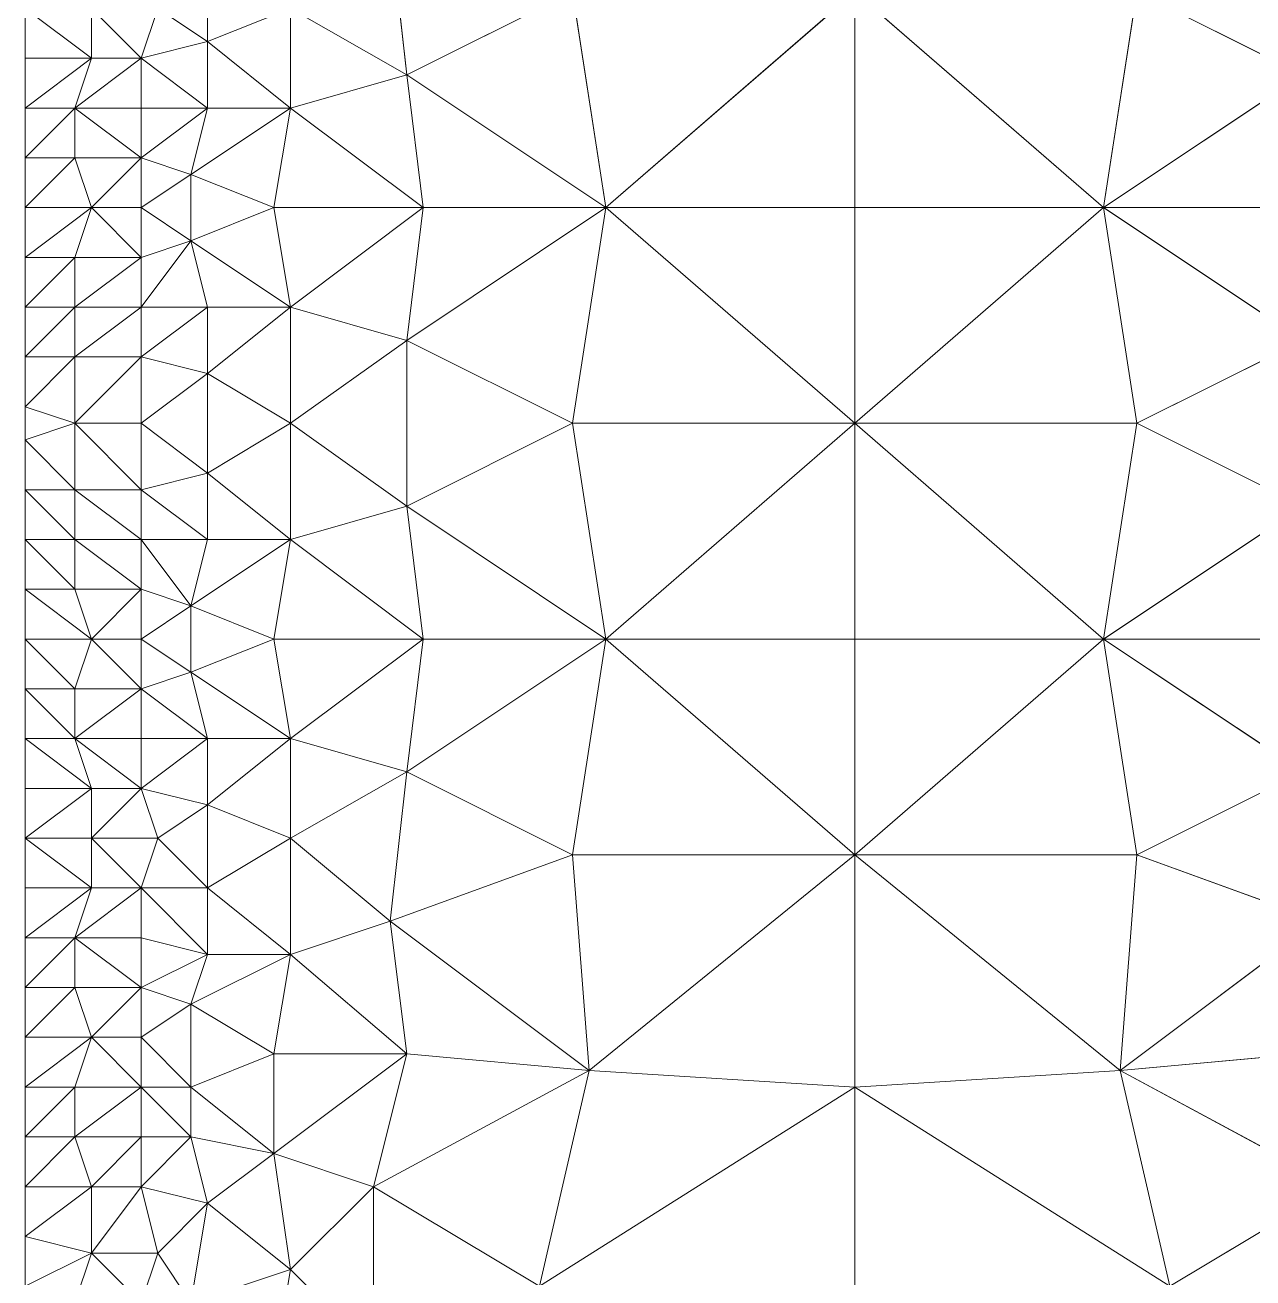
# Model space of a CAD drawing. Header units: metres. Extents: x 0 to 8, y 0 to 4.
# Drawn here: x 0 to 0.74, y 2.485 to 3.24 of the extents above; entities that cross this region are included whole.
import ezdxf

# ---------------------------------------------------------------- set-up
doc = ezdxf.new("R2010")
doc.units = ezdxf.units.M
doc.header["$MEASUREMENT"] = 0
for name, color, linetype, lineweight in [('DL_FE_MESH', 134, 'Continuous', 0), ('DL_FE_MESH_CELLS_4', 132, 'Continuous', 0), ('DL_TOPOLOGY', 7, 'Continuous', 0)]:
    doc.layers.add(name, color=color, linetype=linetype, lineweight=lineweight)

msp = doc.modelspace()

# ---------------------------------------------------------------- linework, layer by layer
at = {"layer": 'DL_FE_MESH'}
for p, q in [((0.22, 3.3), (0.23, 3.21)), ((0.11, 3.28), (0.11, 3.23)), ((0.23, 3.21), (0.33, 3.26)), ((0.35, 3.13), (0.33, 3.26)), ((0.5, 3.26), (0.35, 3.13)), ((0.5, 3.13), (0.5, 3.26)), ((0.65, 3.13), (0.5, 3.26)), ((0.65, 3.13), (0.67, 3.26)), ((0.77, 3.21), (0.67, 3.26)), ((0.04, 3.22), (0, 3.25)), ((0.04, 3.22), (0.04, 3.25)), ((0.07, 3.22), (0.04, 3.25)), ((0.07, 3.22), (0.08, 3.25)), ((0.11, 3.23), (0.08, 3.25)), ((0.11, 3.23), (0.16, 3.25)), ((0.16, 3.19), (0.16, 3.25)), ((0.23, 3.21), (0.16, 3.25)), ((0.07, 3.22), (0.11, 3.23)), ((0.11, 3.19), (0.11, 3.23)), ((0.16, 3.19), (0.11, 3.23)), ((0, 3.22), (0.04, 3.22)), ((0.04, 3.22), (0, 3.19)), ((0.03, 3.19), (0.04, 3.22)), ((0.07, 3.22), (0.03, 3.19)), ((0.04, 3.22), (0.07, 3.22)), ((0.07, 3.19), (0.07, 3.22)), ((0.11, 3.19), (0.07, 3.22)), ((0.23, 3.21), (0.16, 3.19)), ((0.24, 3.13), (0.23, 3.21)), ((0.35, 3.13), (0.23, 3.21)), ((0.65, 3.13), (0.77, 3.21)), ((0, 3.19), (0.03, 3.19)), ((0.03, 3.19), (0, 3.16)), ((0.03, 3.16), (0.03, 3.19)), ((0.03, 3.19), (0.07, 3.19)), ((0.07, 3.16), (0.03, 3.19)), ((0.07, 3.16), (0.07, 3.19)), ((0.07, 3.19), (0.11, 3.19)), ((0.11, 3.19), (0.07, 3.16)), ((0.1, 3.15), (0.11, 3.19)), ((0.16, 3.19), (0.1, 3.15)), ((0.11, 3.19), (0.16, 3.19)), ((0.16, 3.19), (0.15, 3.13)), ((0.24, 3.13), (0.16, 3.19)), ((0, 3.16), (0.03, 3.16)), ((0.03, 3.16), (0, 3.13)), ((0.04, 3.13), (0.03, 3.16)), ((0.03, 3.16), (0.07, 3.16)), ((0.07, 3.16), (0.04, 3.13)), ((0.07, 3.13), (0.07, 3.16)), ((0.07, 3.16), (0.1, 3.15)), ((0.07, 3.13), (0.1, 3.15)), ((0.1, 3.15), (0.1, 3.11)), ((0.15, 3.13), (0.1, 3.15)), ((0, 3.13), (0.04, 3.13)), ((0.04, 3.13), (0, 3.1)), ((0.03, 3.1), (0.04, 3.13)), ((0.04, 3.13), (0.07, 3.13)), ((0.07, 3.1), (0.04, 3.13)), ((0.07, 3.1), (0.07, 3.13)), ((0.1, 3.11), (0.07, 3.13)), ((0.1, 3.11), (0.15, 3.13)), ((0.15, 3.13), (0.24, 3.13)), ((0.16, 3.07), (0.15, 3.13)), ((0.24, 3.13), (0.16, 3.07)), ((0.23, 3.05), (0.24, 3.13)), ((0.23, 3.05), (0.35, 3.13)), ((0.24, 3.13), (0.35, 3.13)), ((0.33, 3), (0.35, 3.13)), ((0.35, 3.13), (0.5, 3.13)), ((0.5, 3), (0.35, 3.13)), ((0.5, 3), (0.5, 3.13)), ((0.5, 3.13), (0.65, 3.13)), ((0.65, 3.13), (0.5, 3)), ((0.67, 3), (0.65, 3.13)), ((0.65, 3.13), (0.76, 3.13)), ((0.77, 3.05), (0.65, 3.13)), ((0.07, 3.1), (0.1, 3.11)), ((0.1, 3.11), (0.07, 3.07)), ((0.11, 3.07), (0.1, 3.11)), ((0.16, 3.07), (0.1, 3.11)), ((0, 3.1), (0.03, 3.1)), ((0.03, 3.1), (0, 3.07)), ((0.03, 3.07), (0.03, 3.1)), ((0.03, 3.1), (0.07, 3.1)), ((0.07, 3.1), (0.03, 3.07)), ((0.07, 3.07), (0.07, 3.1)), ((0, 3.07), (0.03, 3.07)), ((0.03, 3.07), (0, 3.04)), ((0.03, 3.04), (0.03, 3.07)), ((0.03, 3.07), (0.07, 3.07)), ((0.07, 3.07), (0.03, 3.04)), ((0.07, 3.04), (0.07, 3.07)), ((0.07, 3.07), (0.11, 3.07)), ((0.11, 3.07), (0.07, 3.04)), ((0.11, 3.03), (0.11, 3.07)), ((0.11, 3.07), (0.16, 3.07)), ((0.11, 3.03), (0.16, 3.07)), ((0.16, 3), (0.16, 3.07)), ((0.16, 3.07), (0.23, 3.05)), ((0.16, 3), (0.23, 3.05)), ((0.23, 3.05), (0.23, 2.95)), ((0.33, 3), (0.23, 3.05)), ((0.67, 3), (0.77, 3.05)), ((0, 3.04), (0.03, 3.04)), ((0, 3.01), (0.03, 3.04)), ((0.03, 3), (0.03, 3.04)), ((0.03, 3.04), (0.07, 3.04)), ((0.07, 3.04), (0.03, 3)), ((0.07, 3), (0.07, 3.04)), ((0.07, 3.04), (0.11, 3.03)), ((0.07, 3), (0.11, 3.03)), ((0.11, 3.03), (0.11, 2.97)), ((0.16, 3), (0.11, 3.03)), ((0, 3.01), (0.03, 3)), ((0, 2.99), (0.03, 3)), ((0.03, 2.96), (0.03, 3)), ((0.03, 3), (0.07, 3)), ((0.07, 2.96), (0.03, 3)), ((0.07, 2.96), (0.07, 3)), ((0.11, 2.97), (0.07, 3)), ((0.11, 2.97), (0.16, 3)), ((0.16, 2.93), (0.16, 3)), ((0.23, 2.95), (0.16, 3)), ((0.23, 2.95), (0.33, 3)), ((0.35, 2.87), (0.33, 3)), ((0.33, 3), (0.5, 3)), ((0.5, 3), (0.35, 2.87)), ((0.5, 2.87), (0.5, 3)), ((0.5, 3), (0.67, 3)), ((0.65, 2.87), (0.5, 3)), ((0.65, 2.87), (0.67, 3)), ((0.67, 3), (0.77, 2.95)), ((0.03, 2.96), (0, 2.99)), ((0.07, 2.96), (0.11, 2.97)), ((0.11, 2.93), (0.11, 2.97)), ((0.16, 2.93), (0.11, 2.97)), ((0, 2.96), (0.03, 2.96)), ((0.03, 2.93), (0, 2.96)), ((0.03, 2.93), (0.03, 2.96)), ((0.03, 2.96), (0.07, 2.96)), ((0.07, 2.93), (0.03, 2.96)), ((0.07, 2.93), (0.07, 2.96)), ((0.11, 2.93), (0.07, 2.96)), ((0.16, 2.93), (0.23, 2.95)), ((0.24, 2.87), (0.23, 2.95)), ((0.35, 2.87), (0.23, 2.95)), ((0.77, 2.95), (0.65, 2.87)), ((0, 2.93), (0.03, 2.93)), ((0.03, 2.9), (0, 2.93)), ((0.03, 2.9), (0.03, 2.93)), ((0.03, 2.93), (0.07, 2.93)), ((0.07, 2.9), (0.03, 2.93)), ((0.07, 2.9), (0.07, 2.93)), ((0.07, 2.93), (0.11, 2.93)), ((0.1, 2.89), (0.07, 2.93)), ((0.1, 2.89), (0.11, 2.93)), ((0.16, 2.93), (0.1, 2.89)), ((0.11, 2.93), (0.16, 2.93)), ((0.15, 2.87), (0.16, 2.93)), ((0.24, 2.87), (0.16, 2.93)), ((0, 2.9), (0.03, 2.9)), ((0.04, 2.87), (0, 2.9)), ((0.04, 2.87), (0.03, 2.9)), ((0.03, 2.9), (0.07, 2.9)), ((0.07, 2.9), (0.04, 2.87)), ((0.07, 2.87), (0.07, 2.9)), ((0.07, 2.9), (0.1, 2.89)), ((0.07, 2.87), (0.1, 2.89)), ((0.1, 2.89), (0.1, 2.85)), ((0.15, 2.87), (0.1, 2.89)), ((0, 2.87), (0.04, 2.87)), ((0.03, 2.84), (0, 2.87)), ((0.03, 2.84), (0.04, 2.87)), ((0.04, 2.87), (0.07, 2.87)), ((0.07, 2.84), (0.04, 2.87)), ((0.07, 2.84), (0.07, 2.87)), ((0.1, 2.85), (0.07, 2.87)), ((0.1, 2.85), (0.15, 2.87)), ((0.15, 2.87), (0.16, 2.81)), ((0.24, 2.87), (0.15, 2.87)), ((0.24, 2.87), (0.16, 2.81)), ((0.23, 2.79), (0.24, 2.87)), ((0.23, 2.79), (0.35, 2.87)), ((0.24, 2.87), (0.35, 2.87)), ((0.33, 2.74), (0.35, 2.87)), ((0.35, 2.87), (0.5, 2.87)), ((0.5, 2.74), (0.35, 2.87)), ((0.5, 2.74), (0.5, 2.87)), ((0.5, 2.87), (0.65, 2.87)), ((0.65, 2.87), (0.5, 2.74)), ((0.67, 2.74), (0.65, 2.87)), ((0.65, 2.87), (0.76, 2.87)), ((0.77, 2.79), (0.65, 2.87)), ((0.07, 2.84), (0.1, 2.85)), ((0.11, 2.81), (0.1, 2.85)), ((0.16, 2.81), (0.1, 2.85)), ((0, 2.84), (0.03, 2.84)), ((0.03, 2.81), (0, 2.84)), ((0.03, 2.81), (0.03, 2.84)), ((0.03, 2.84), (0.07, 2.84)), ((0.07, 2.84), (0.03, 2.81)), ((0.07, 2.81), (0.07, 2.84)), ((0.11, 2.81), (0.07, 2.84)), ((0, 2.81), (0.03, 2.81)), ((0.04, 2.78), (0, 2.81)), ((0.04, 2.78), (0.03, 2.81)), ((0.03, 2.81), (0.07, 2.81)), ((0.07, 2.78), (0.03, 2.81)), ((0.07, 2.78), (0.07, 2.81)), ((0.07, 2.81), (0.11, 2.81)), ((0.11, 2.81), (0.07, 2.78)), ((0.11, 2.77), (0.11, 2.81)), ((0.11, 2.81), (0.16, 2.81)), ((0.16, 2.81), (0.11, 2.77)), ((0.16, 2.81), (0.23, 2.79)), ((0.16, 2.75), (0.16, 2.81)), ((0.16, 2.75), (0.23, 2.79)), ((0.23, 2.79), (0.22, 2.7)), ((0.33, 2.74), (0.23, 2.79)), ((0.67, 2.74), (0.77, 2.79)), ((0, 2.78), (0.04, 2.78)), ((0.04, 2.78), (0, 2.75)), ((0.04, 2.75), (0.04, 2.78)), ((0.04, 2.78), (0.07, 2.78)), ((0.07, 2.78), (0.04, 2.75)), ((0.08, 2.75), (0.07, 2.78)), ((0.07, 2.78), (0.11, 2.77)), ((0.08, 2.75), (0.11, 2.77)), ((0.11, 2.77), (0.11, 2.72)), ((0.16, 2.75), (0.11, 2.77)), ((0, 2.75), (0.04, 2.75)), ((0.04, 2.72), (0, 2.75)), ((0.04, 2.72), (0.04, 2.75)), ((0.04, 2.75), (0.08, 2.75)), ((0.07, 2.72), (0.04, 2.75)), ((0.07, 2.72), (0.08, 2.75)), ((0.11, 2.72), (0.08, 2.75)), ((0.11, 2.72), (0.16, 2.75)), ((0.16, 2.68), (0.16, 2.75)), ((0.22, 2.7), (0.16, 2.75)), ((0.22, 2.7), (0.33, 2.74)), ((0.34, 2.61), (0.33, 2.74)), ((0.33, 2.74), (0.5, 2.74)), ((0.5, 2.74), (0.34, 2.61)), ((0.5, 2.6), (0.5, 2.74)), ((0.5, 2.74), (0.67, 2.74)), ((0.66, 2.61), (0.5, 2.74)), ((0.66, 2.61), (0.67, 2.74)), ((0.78, 2.7), (0.67, 2.74)), ((0, 2.72), (0.04, 2.72)), ((0.04, 2.72), (0, 2.69)), ((0.07, 2.72), (0.03, 2.69)), ((0.04, 2.72), (0.03, 2.69)), ((0.07, 2.72), (0.04, 2.72)), ((0.07, 2.69), (0.07, 2.72)), ((0.11, 2.68), (0.07, 2.72)), ((0.11, 2.72), (0.07, 2.72)), ((0.11, 2.68), (0.11, 2.72)), ((0.16, 2.68), (0.11, 2.72)), ((0.22, 2.7), (0.16, 2.68)), ((0.23, 2.62), (0.22, 2.7)), ((0.34, 2.61), (0.22, 2.7)), ((0.66, 2.61), (0.78, 2.7)), ((0, 2.69), (0.03, 2.69)), ((0.03, 2.69), (0, 2.66)), ((0.03, 2.69), (0.07, 2.69)), ((0.03, 2.69), (0.03, 2.66)), ((0.07, 2.66), (0.03, 2.69)), ((0.07, 2.66), (0.07, 2.69)), ((0.07, 2.69), (0.11, 2.68)), ((0.11, 2.68), (0.07, 2.66)), ((0.1, 2.65), (0.11, 2.68)), ((0.1, 2.65), (0.16, 2.68)), ((0.11, 2.68), (0.16, 2.68)), ((0.16, 2.68), (0.15, 2.62)), ((0.23, 2.62), (0.16, 2.68)), ((0, 2.66), (0.03, 2.66)), ((0.03, 2.66), (0, 2.63)), ((0.03, 2.66), (0.07, 2.66)), ((0.03, 2.66), (0.04, 2.63)), ((0.07, 2.66), (0.04, 2.63)), ((0.07, 2.63), (0.07, 2.66)), ((0.07, 2.66), (0.1, 2.65)), ((0.07, 2.63), (0.1, 2.65)), ((0.1, 2.65), (0.1, 2.6)), ((0.15, 2.62), (0.1, 2.65)), ((0, 2.63), (0.04, 2.63)), ((0.04, 2.63), (0, 2.6)), ((0.03, 2.6), (0.04, 2.63)), ((0.04, 2.63), (0.07, 2.63)), ((0.07, 2.6), (0.04, 2.63)), ((0.07, 2.6), (0.07, 2.63)), ((0.1, 2.6), (0.07, 2.63)), ((0.1, 2.6), (0.15, 2.62)), ((0.15, 2.62), (0.23, 2.62)), ((0.23, 2.62), (0.15, 2.56)), ((0.15, 2.62), (0.15, 2.56)), ((0.21, 2.54), (0.23, 2.62)), ((0.23, 2.62), (0.34, 2.61)), ((0.66, 2.61), (0.77, 2.62)), ((0.21, 2.54), (0.34, 2.61)), ((0.31, 2.48), (0.34, 2.61)), ((0.34, 2.61), (0.5, 2.6)), ((0.5, 2.6), (0.66, 2.61)), ((0.69, 2.48), (0.66, 2.61)), ((0.79, 2.54), (0.66, 2.61)), ((0, 2.6), (0.03, 2.6)), ((0.03, 2.6), (0, 2.57)), ((0.03, 2.57), (0.03, 2.6)), ((0.03, 2.6), (0.07, 2.6)), ((0.07, 2.6), (0.03, 2.57)), ((0.07, 2.6), (0.07, 2.57)), ((0.1, 2.57), (0.07, 2.6)), ((0.1, 2.6), (0.07, 2.6)), ((0.1, 2.57), (0.1, 2.6)), ((0.15, 2.56), (0.1, 2.6)), ((0.5, 2.6), (0.31, 2.48)), ((0.5, 2.44), (0.5, 2.6)), ((0.69, 2.48), (0.5, 2.6)), ((0, 2.57), (0.03, 2.57)), ((0.03, 2.57), (0, 2.54)), ((0.04, 2.54), (0.03, 2.57)), ((0.03, 2.57), (0.07, 2.57)), ((0.07, 2.57), (0.04, 2.54)), ((0.07, 2.57), (0.1, 2.57)), ((0.07, 2.54), (0.07, 2.57)), ((0.1, 2.57), (0.07, 2.54)), ((0.11, 2.53), (0.1, 2.57)), ((0.1, 2.57), (0.15, 2.56)), ((0.11, 2.53), (0.15, 2.56)), ((0.15, 2.56), (0.21, 2.54)), ((0.16, 2.49), (0.15, 2.56)), ((0, 2.54), (0.04, 2.54)), ((0.04, 2.54), (0, 2.51)), ((0.04, 2.5), (0.04, 2.54)), ((0.04, 2.54), (0.07, 2.54)), ((0.07, 2.54), (0.04, 2.5)), ((0.08, 2.5), (0.07, 2.54)), ((0.07, 2.54), (0.11, 2.53)), ((0.16, 2.49), (0.21, 2.54)), ((0.21, 2.54), (0.21, 2.44)), ((0.31, 2.48), (0.21, 2.54)), ((0.69, 2.48), (0.79, 2.54)), ((0.08, 2.5), (0.11, 2.53)), ((0.11, 2.53), (0.1, 2.47)), ((0.16, 2.49), (0.11, 2.53)), ((0, 2.51), (0.04, 2.5)), ((0.04, 2.5), (0, 2.48)), ((0.03, 2.47), (0.04, 2.5)), ((0.04, 2.5), (0.08, 2.5)), ((0.07, 2.47), (0.04, 2.5)), ((0.07, 2.47), (0.08, 2.5)), ((0.1, 2.47), (0.08, 2.5)), ((0.1, 2.47), (0.16, 2.49)), ((0.15, 2.43), (0.16, 2.49)), ((0.21, 2.44), (0.16, 2.49))]:
    msp.add_line(p, q, dxfattribs=at)
at = {"layer": 'DL_FE_MESH_CELLS_4'}
for points in [[(0.16, 3.25), (0.23, 3.21), (0.22, 3.3)], [(0.22, 3.3), (0.23, 3.21), (0.33, 3.26)], [(0.67, 3.26), (0.77, 3.21), (0.78, 3.3)], [(0.08, 3.25), (0.11, 3.23), (0.11, 3.28)], [(0.11, 3.28), (0.11, 3.23), (0.16, 3.25)], [(0.33, 3.26), (0.23, 3.21), (0.35, 3.13)], [(0.33, 3.26), (0.35, 3.13), (0.5, 3.26)], [(0.5, 3.26), (0.35, 3.13), (0.5, 3.13)], [(0.5, 3.26), (0.5, 3.13), (0.65, 3.13)], [(0.5, 3.26), (0.65, 3.13), (0.67, 3.26)], [(0.77, 3.21), (0.67, 3.26), (0.65, 3.13)], [(0, 3.25), (0.04, 3.22), (0.04, 3.25)], [(0.04, 3.25), (0.04, 3.22), (0.07, 3.22)], [(0.04, 3.25), (0.07, 3.22), (0.08, 3.25)], [(0.08, 3.25), (0.07, 3.22), (0.11, 3.23)], [(0.16, 3.25), (0.11, 3.23), (0.16, 3.19)], [(0.16, 3.25), (0.16, 3.19), (0.23, 3.21)], [(0.07, 3.22), (0.11, 3.19), (0.11, 3.23)], [(0.16, 3.19), (0.11, 3.23), (0.11, 3.19)], [(0.04, 3.22), (0, 3.19), (0.03, 3.19)], [(0.07, 3.22), (0.03, 3.19), (0.07, 3.19)], [(0.04, 3.22), (0.03, 3.19), (0.07, 3.22)], [(0.07, 3.22), (0.07, 3.19), (0.11, 3.19)], [(0.16, 3.19), (0.24, 3.13), (0.23, 3.21)], [(0.35, 3.13), (0.23, 3.21), (0.24, 3.13)], [(0.77, 3.21), (0.65, 3.13), (0.76, 3.13)], [(0.03, 3.19), (0, 3.16), (0.03, 3.16)], [(0.03, 3.19), (0.03, 3.16), (0.07, 3.16)], [(0.03, 3.19), (0.07, 3.16), (0.07, 3.19)], [(0.11, 3.19), (0.07, 3.16), (0.1, 3.15)], [(0.07, 3.19), (0.07, 3.16), (0.11, 3.19)], [(0.16, 3.19), (0.1, 3.15), (0.15, 3.13)], [(0.11, 3.19), (0.1, 3.15), (0.16, 3.19)], [(0.16, 3.19), (0.15, 3.13), (0.24, 3.13)], [(0.03, 3.16), (0, 3.13), (0.04, 3.13)], [(0.03, 3.16), (0.04, 3.13), (0.07, 3.16)], [(0.07, 3.16), (0.04, 3.13), (0.07, 3.13)], [(0.07, 3.16), (0.07, 3.13), (0.1, 3.15)], [(0.07, 3.13), (0.1, 3.11), (0.1, 3.15)], [(0.1, 3.15), (0.1, 3.11), (0.15, 3.13)], [(0.04, 3.13), (0, 3.1), (0.03, 3.1)], [(0.04, 3.13), (0.03, 3.1), (0.07, 3.1)], [(0.04, 3.13), (0.07, 3.1), (0.07, 3.13)], [(0.07, 3.13), (0.07, 3.1), (0.1, 3.11)], [(0.15, 3.13), (0.1, 3.11), (0.16, 3.07)], [(0.15, 3.13), (0.16, 3.07), (0.24, 3.13)], [(0.24, 3.13), (0.16, 3.07), (0.23, 3.05)], [(0.35, 3.13), (0.24, 3.13), (0.23, 3.05)], [(0.35, 3.13), (0.23, 3.05), (0.33, 3)], [(0.35, 3.13), (0.33, 3), (0.5, 3)], [(0.35, 3.13), (0.5, 3), (0.5, 3.13)], [(0.65, 3.13), (0.5, 3), (0.67, 3)], [(0.5, 3.13), (0.5, 3), (0.65, 3.13)], [(0.77, 3.05), (0.65, 3.13), (0.67, 3)], [(0.76, 3.13), (0.65, 3.13), (0.77, 3.05)], [(0.1, 3.11), (0.07, 3.07), (0.11, 3.07)], [(0.07, 3.1), (0.07, 3.07), (0.1, 3.11)], [(0.16, 3.07), (0.1, 3.11), (0.11, 3.07)], [(0.03, 3.1), (0, 3.07), (0.03, 3.07)], [(0.07, 3.1), (0.03, 3.07), (0.07, 3.07)], [(0.03, 3.1), (0.03, 3.07), (0.07, 3.1)], [(0.03, 3.07), (0, 3.04), (0.03, 3.04)], [(0.07, 3.07), (0.03, 3.04), (0.07, 3.04)], [(0.03, 3.07), (0.03, 3.04), (0.07, 3.07)], [(0.11, 3.07), (0.07, 3.04), (0.11, 3.03)], [(0.07, 3.07), (0.07, 3.04), (0.11, 3.07)], [(0.16, 3.07), (0.11, 3.07), (0.11, 3.03)], [(0.16, 3.07), (0.11, 3.03), (0.16, 3)], [(0.16, 3.07), (0.16, 3), (0.23, 3.05)], [(0.16, 3), (0.23, 2.95), (0.23, 3.05)], [(0.23, 3.05), (0.23, 2.95), (0.33, 3)], [(0.67, 3), (0.77, 2.95), (0.77, 3.05)], [(0.03, 3.04), (0, 3.01), (0.03, 3)], [(0.07, 3.04), (0.03, 3), (0.07, 3)], [(0.03, 3.04), (0.03, 3), (0.07, 3.04)], [(0.07, 3.04), (0.07, 3), (0.11, 3.03)], [(0.07, 3), (0.11, 2.97), (0.11, 3.03)], [(0.11, 3.03), (0.11, 2.97), (0.16, 3)], [(0.03, 3), (0, 2.99), (0.03, 2.96)], [(0.03, 3), (0.03, 2.96), (0.07, 2.96)], [(0.03, 3), (0.07, 2.96), (0.07, 3)], [(0.07, 3), (0.07, 2.96), (0.11, 2.97)], [(0.11, 2.97), (0.16, 2.93), (0.16, 3)], [(0.16, 3), (0.16, 2.93), (0.23, 2.95)], [(0.23, 2.95), (0.35, 2.87), (0.33, 3)], [(0.33, 3), (0.35, 2.87), (0.5, 3)], [(0.5, 3), (0.35, 2.87), (0.5, 2.87)], [(0.5, 3), (0.5, 2.87), (0.65, 2.87)], [(0.5, 3), (0.65, 2.87), (0.67, 3)], [(0.67, 3), (0.65, 2.87), (0.77, 2.95)], [(0.07, 2.96), (0.11, 2.93), (0.11, 2.97)], [(0.11, 2.97), (0.11, 2.93), (0.16, 2.93)], [(0, 2.96), (0.03, 2.93), (0.03, 2.96)], [(0.03, 2.96), (0.03, 2.93), (0.07, 2.93)], [(0.03, 2.96), (0.07, 2.93), (0.07, 2.96)], [(0.07, 2.96), (0.07, 2.93), (0.11, 2.93)], [(0.16, 2.93), (0.24, 2.87), (0.23, 2.95)], [(0.23, 2.95), (0.24, 2.87), (0.35, 2.87)], [(0.77, 2.95), (0.65, 2.87), (0.76, 2.87)], [(0, 2.93), (0.03, 2.9), (0.03, 2.93)], [(0.03, 2.93), (0.03, 2.9), (0.07, 2.9)], [(0.03, 2.93), (0.07, 2.9), (0.07, 2.93)], [(0.07, 2.93), (0.07, 2.9), (0.1, 2.89)], [(0.07, 2.93), (0.1, 2.89), (0.11, 2.93)], [(0.16, 2.93), (0.1, 2.89), (0.15, 2.87)], [(0.11, 2.93), (0.1, 2.89), (0.16, 2.93)], [(0.16, 2.93), (0.15, 2.87), (0.24, 2.87)], [(0, 2.9), (0.04, 2.87), (0.03, 2.9)], [(0.03, 2.9), (0.04, 2.87), (0.07, 2.9)], [(0.07, 2.9), (0.04, 2.87), (0.07, 2.87)], [(0.07, 2.9), (0.07, 2.87), (0.1, 2.89)], [(0.07, 2.87), (0.1, 2.85), (0.1, 2.89)], [(0.1, 2.89), (0.1, 2.85), (0.15, 2.87)], [(0, 2.87), (0.03, 2.84), (0.04, 2.87)], [(0.04, 2.87), (0.03, 2.84), (0.07, 2.84)], [(0.04, 2.87), (0.07, 2.84), (0.07, 2.87)], [(0.07, 2.87), (0.07, 2.84), (0.1, 2.85)], [(0.15, 2.87), (0.1, 2.85), (0.16, 2.81)], [(0.15, 2.87), (0.16, 2.81), (0.24, 2.87)], [(0.24, 2.87), (0.16, 2.81), (0.23, 2.79)], [(0.35, 2.87), (0.24, 2.87), (0.23, 2.79)], [(0.35, 2.87), (0.23, 2.79), (0.33, 2.74)], [(0.35, 2.87), (0.33, 2.74), (0.5, 2.74)], [(0.35, 2.87), (0.5, 2.74), (0.5, 2.87)], [(0.65, 2.87), (0.5, 2.74), (0.67, 2.74)], [(0.5, 2.87), (0.5, 2.74), (0.65, 2.87)], [(0.77, 2.79), (0.65, 2.87), (0.67, 2.74)], [(0.76, 2.87), (0.65, 2.87), (0.77, 2.79)], [(0.07, 2.84), (0.11, 2.81), (0.1, 2.85)], [(0.16, 2.81), (0.1, 2.85), (0.11, 2.81)], [(0, 2.84), (0.03, 2.81), (0.03, 2.84)], [(0.07, 2.84), (0.03, 2.81), (0.07, 2.81)], [(0.03, 2.84), (0.03, 2.81), (0.07, 2.84)], [(0.07, 2.84), (0.07, 2.81), (0.11, 2.81)], [(0, 2.81), (0.04, 2.78), (0.03, 2.81)], [(0.03, 2.81), (0.04, 2.78), (0.07, 2.78)], [(0.03, 2.81), (0.07, 2.78), (0.07, 2.81)], [(0.11, 2.81), (0.07, 2.78), (0.11, 2.77)], [(0.07, 2.81), (0.07, 2.78), (0.11, 2.81)], [(0.16, 2.81), (0.11, 2.77), (0.16, 2.75)], [(0.11, 2.81), (0.11, 2.77), (0.16, 2.81)], [(0.16, 2.81), (0.16, 2.75), (0.23, 2.79)], [(0.16, 2.75), (0.22, 2.7), (0.23, 2.79)], [(0.23, 2.79), (0.22, 2.7), (0.33, 2.74)], [(0.67, 2.74), (0.78, 2.7), (0.77, 2.79)], [(0.04, 2.78), (0, 2.75), (0.04, 2.75)], [(0.07, 2.78), (0.04, 2.75), (0.08, 2.75)], [(0.04, 2.78), (0.04, 2.75), (0.07, 2.78)], [(0.07, 2.78), (0.08, 2.75), (0.11, 2.77)], [(0.08, 2.75), (0.11, 2.72), (0.11, 2.77)], [(0.11, 2.77), (0.11, 2.72), (0.16, 2.75)], [(0, 2.75), (0.04, 2.72), (0.04, 2.75)], [(0.04, 2.75), (0.04, 2.72), (0.07, 2.72)], [(0.04, 2.75), (0.07, 2.72), (0.08, 2.75)], [(0.08, 2.75), (0.07, 2.72), (0.11, 2.72)], [(0.16, 2.75), (0.11, 2.72), (0.16, 2.68)], [(0.16, 2.75), (0.16, 2.68), (0.22, 2.7)], [(0.33, 2.74), (0.22, 2.7), (0.34, 2.61)], [(0.33, 2.74), (0.34, 2.61), (0.5, 2.74)], [(0.5, 2.74), (0.34, 2.61), (0.5, 2.6)], [(0.5, 2.74), (0.5, 2.6), (0.66, 2.61)], [(0.5, 2.74), (0.66, 2.61), (0.67, 2.74)], [(0.78, 2.7), (0.67, 2.74), (0.66, 2.61)], [(0.04, 2.72), (0, 2.69), (0.03, 2.69)], [(0.07, 2.72), (0.03, 2.69), (0.07, 2.69)], [(0.04, 2.72), (0.03, 2.69), (0.07, 2.72)], [(0.07, 2.72), (0.07, 2.69), (0.11, 2.68)], [(0.07, 2.72), (0.11, 2.68), (0.11, 2.72)], [(0.16, 2.68), (0.11, 2.72), (0.11, 2.68)], [(0.16, 2.68), (0.23, 2.62), (0.22, 2.7)], [(0.34, 2.61), (0.22, 2.7), (0.23, 2.62)], [(0.78, 2.7), (0.66, 2.61), (0.77, 2.62)], [(0.03, 2.69), (0, 2.66), (0.03, 2.66)], [(0.03, 2.69), (0.03, 2.66), (0.07, 2.66)], [(0.03, 2.69), (0.07, 2.66), (0.07, 2.69)], [(0.07, 2.69), (0.07, 2.66), (0.11, 2.68)], [(0.11, 2.68), (0.07, 2.66), (0.1, 2.65)], [(0.16, 2.68), (0.11, 2.68), (0.1, 2.65)], [(0.16, 2.68), (0.1, 2.65), (0.15, 2.62)], [(0.16, 2.68), (0.15, 2.62), (0.23, 2.62)], [(0.03, 2.66), (0, 2.63), (0.04, 2.63)], [(0.03, 2.66), (0.04, 2.63), (0.07, 2.66)], [(0.07, 2.66), (0.04, 2.63), (0.07, 2.63)], [(0.07, 2.66), (0.07, 2.63), (0.1, 2.65)], [(0.07, 2.63), (0.1, 2.6), (0.1, 2.65)], [(0.1, 2.65), (0.1, 2.6), (0.15, 2.62)], [(0.04, 2.63), (0, 2.6), (0.03, 2.6)], [(0.04, 2.63), (0.03, 2.6), (0.07, 2.6)], [(0.04, 2.63), (0.07, 2.6), (0.07, 2.63)], [(0.07, 2.63), (0.07, 2.6), (0.1, 2.6)], [(0.1, 2.6), (0.15, 2.56), (0.15, 2.62)], [(0.23, 2.62), (0.15, 2.56), (0.21, 2.54)], [(0.15, 2.62), (0.15, 2.56), (0.23, 2.62)], [(0.34, 2.61), (0.23, 2.62), (0.21, 2.54)], [(0.77, 2.62), (0.66, 2.61), (0.79, 2.54)], [(0.34, 2.61), (0.21, 2.54), (0.31, 2.48)], [(0.34, 2.61), (0.31, 2.48), (0.5, 2.6)], [(0.5, 2.6), (0.69, 2.48), (0.66, 2.61)], [(0.79, 2.54), (0.66, 2.61), (0.69, 2.48)], [(0.03, 2.6), (0, 2.57), (0.03, 2.57)], [(0.07, 2.6), (0.03, 2.57), (0.07, 2.57)], [(0.03, 2.6), (0.03, 2.57), (0.07, 2.6)], [(0.07, 2.6), (0.07, 2.57), (0.1, 2.57)], [(0.07, 2.6), (0.1, 2.57), (0.1, 2.6)], [(0.1, 2.6), (0.1, 2.57), (0.15, 2.56)], [(0.5, 2.6), (0.31, 2.48), (0.5, 2.44)], [(0.5, 2.6), (0.5, 2.44), (0.69, 2.48)], [(0.03, 2.57), (0, 2.54), (0.04, 2.54)], [(0.03, 2.57), (0.04, 2.54), (0.07, 2.57)], [(0.07, 2.57), (0.04, 2.54), (0.07, 2.54)], [(0.1, 2.57), (0.07, 2.54), (0.11, 2.53)], [(0.07, 2.57), (0.07, 2.54), (0.1, 2.57)], [(0.1, 2.57), (0.11, 2.53), (0.15, 2.56)], [(0.15, 2.56), (0.11, 2.53), (0.16, 2.49)], [(0.15, 2.56), (0.16, 2.49), (0.21, 2.54)], [(0.04, 2.54), (0, 2.51), (0.04, 2.5)], [(0.07, 2.54), (0.04, 2.5), (0.08, 2.5)], [(0.04, 2.54), (0.04, 2.5), (0.07, 2.54)], [(0.07, 2.54), (0.08, 2.5), (0.11, 2.53)], [(0.16, 2.49), (0.21, 2.44), (0.21, 2.54)], [(0.21, 2.54), (0.21, 2.44), (0.31, 2.48)], [(0.69, 2.48), (0.79, 2.44), (0.79, 2.54)], [(0.08, 2.5), (0.1, 2.47), (0.11, 2.53)], [(0.11, 2.53), (0.1, 2.47), (0.16, 2.49)], [(0.04, 2.5), (0, 2.48), (0.03, 2.47)], [(0.04, 2.5), (0.03, 2.47), (0.07, 2.47)], [(0.04, 2.5), (0.07, 2.47), (0.08, 2.5)], [(0.08, 2.5), (0.07, 2.47), (0.1, 2.47)], [(0.16, 2.49), (0.1, 2.47), (0.15, 2.43)], [(0.16, 2.49), (0.15, 2.43), (0.21, 2.44)]]:
    msp.add_3dface(points, dxfattribs=at)
for points, invisible_edges in [([(0, 3.25), (0, 3.22), (0.04, 3.22)], 1), ([(0, 3.22), (0, 3.19), (0.04, 3.22)], 1), ([(0, 3.19), (0, 3.16), (0.03, 3.19)], 1), ([(0, 3.16), (0, 3.13), (0.03, 3.16)], 1), ([(0, 3.13), (0, 3.1), (0.04, 3.13)], 1), ([(0, 3.1), (0, 3.07), (0.03, 3.1)], 1), ([(0, 3.07), (0, 3.04), (0.03, 3.07)], 1), ([(0.03, 3.04), (0, 3.04), (0, 3.01)], 2), ([(0, 3.01), (0, 2.99), (0.03, 3)], 1), ([(0.03, 2.96), (0, 2.99), (0, 2.96)], 2), ([(0, 2.96), (0, 2.93), (0.03, 2.93)], 1), ([(0, 2.93), (0, 2.9), (0.03, 2.9)], 1), ([(0, 2.9), (0, 2.87), (0.04, 2.87)], 1), ([(0, 2.87), (0, 2.84), (0.03, 2.84)], 1), ([(0, 2.84), (0, 2.81), (0.03, 2.81)], 1), ([(0, 2.81), (0, 2.78), (0.04, 2.78)], 1), ([(0, 2.78), (0, 2.75), (0.04, 2.78)], 1), ([(0, 2.75), (0, 2.72), (0.04, 2.72)], 1), ([(0, 2.72), (0, 2.69), (0.04, 2.72)], 1), ([(0, 2.69), (0, 2.66), (0.03, 2.69)], 1), ([(0, 2.66), (0, 2.63), (0.03, 2.66)], 1), ([(0, 2.63), (0, 2.6), (0.04, 2.63)], 1), ([(0, 2.6), (0, 2.57), (0.03, 2.6)], 1), ([(0, 2.57), (0, 2.54), (0.03, 2.57)], 1), ([(0, 2.54), (0, 2.51), (0.04, 2.54)], 1), ([(0, 2.51), (0, 2.48), (0.04, 2.5)], 1)]:
    msp.add_3dface(points, dxfattribs=dict(at, invisible_edges=invisible_edges))
at = {"layer": 'DL_TOPOLOGY'}
msp.add_line((0, 4), (0, 2), dxfattribs=at)

doc.saveas('drawing.dxf')
